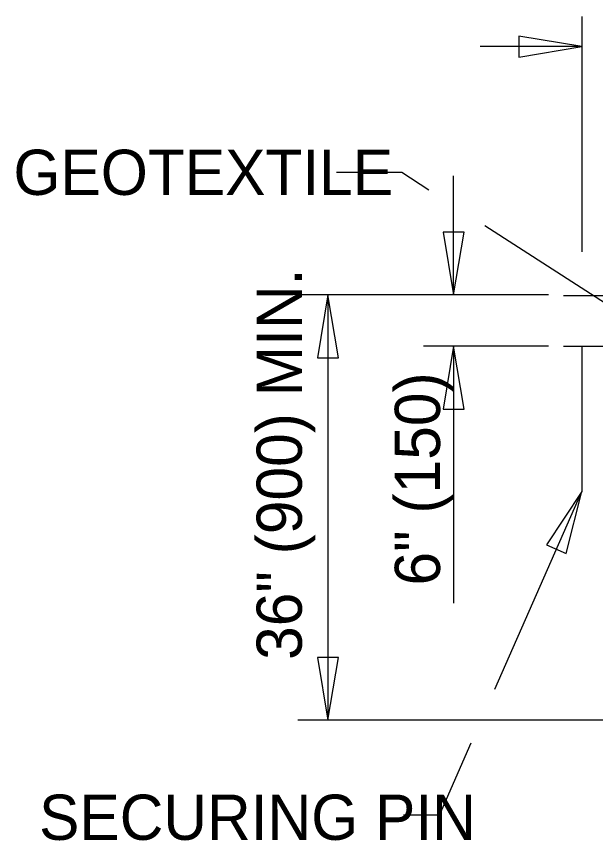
# Model space of a CAD drawing. Extents: x 2.3 to 16.3, y 0.2 to 9.5.
# Drawn here: x 10.73 to 11.883, y 7.709 to 9.348 of the extents above; entities that cross this region are included whole.
import ezdxf

# ---------------------------------------------------------------- set-up
doc = ezdxf.new("R2010")
doc.units = 0
for name, color, linetype in [('SD_P_Center Lines', 7, 'Continuous'), ('SD_P_Dimension Lines', 7, 'Continuous'), ('SD_P_Dimension Text', 7, 'Continuous'), ('SD_P_Prop Object Lines', 7, 'Continuous')]:
    doc.layers.add(name, color=color, linetype=linetype)

msp = doc.modelspace()

# ---------------------------------------------------------------- linework, layer by layer
at = {"layer": 'SD_P_Center Lines'}
msp.add_line((12.085, 8.792), (11.819, 8.792), dxfattribs=at)
at = {"layer": 'SD_P_Dimension Lines'}
for p, q in [((11.855, 9.348), (11.855, 8.88)), ((11.855, 9.288), (11.73, 9.309)), ((11.73, 9.309), (11.73, 9.267)), ((11.855, 9.288), (11.653, 9.288)), ((11.73, 9.267), (11.855, 9.288)), ((11.367, 9.038), (11.497, 9.038)), ((11.497, 9.038), (11.551, 9.003)), ((11.6, 8.794), (11.6, 9.031)), ((11.579, 8.919), (11.6, 8.794)), ((11.621, 8.919), (11.579, 8.919)), ((11.6, 8.794), (11.621, 8.919)), ((11.662, 8.932), (12.035, 8.692)), ((11.789, 8.794), (11.29, 8.794)), ((11.35, 8.794), (11.329, 8.669)), ((11.35, 8.794), (11.35, 7.948)), ((11.371, 8.669), (11.35, 8.794)), ((11.789, 8.692), (11.54, 8.692)), ((11.6, 8.692), (11.579, 8.567)), ((11.6, 8.692), (11.6, 8.181)), ((11.621, 8.567), (11.6, 8.692)), ((11.329, 8.669), (11.371, 8.669)), ((11.579, 8.567), (11.621, 8.567)), ((11.682, 8.01), (11.855, 8.403)), ((11.855, 8.403), (11.785, 8.297)), ((11.824, 8.28), (11.855, 8.403)), ((11.785, 8.297), (11.824, 8.28)), ((11.329, 8.073), (11.35, 7.948)), ((11.371, 8.073), (11.329, 8.073)), ((11.35, 7.948), (11.371, 8.073)), ((12.301, 7.948), (11.29, 7.948)), ((11.572, 7.759), (11.635, 7.903)), ((11.572, 7.759), (11.5, 7.759))]:
    msp.add_line(p, q, dxfattribs=at)
at = {"layer": 'SD_P_Prop Object Lines'}
for p, q in [((11.567, 8.794), (11.567, 8.794)), ((11.819, 8.692), (12.114, 8.692)), ((11.855, 8.692), (11.855, 8.403))]:
    msp.add_line(p, q, dxfattribs=at)

# ---------------------------------------------------------------- texts
at = {"layer": 'SD_P_Dimension Text'}
for s, p in [('GEOTEXTILE', (10.724, 8.993)), ('SECURING PIN', (10.775, 7.71))]:
    msp.add_text(s, height=0.09, dxfattribs=at).set_placement(p)
for s, p in [('36" (900) MIN.', (11.298, 8.068)), ('6" (150)', (11.573, 8.216))]:
    msp.add_text(s, height=0.09, rotation=90, dxfattribs=at).set_placement(p)

doc.saveas('drawing.dxf')
